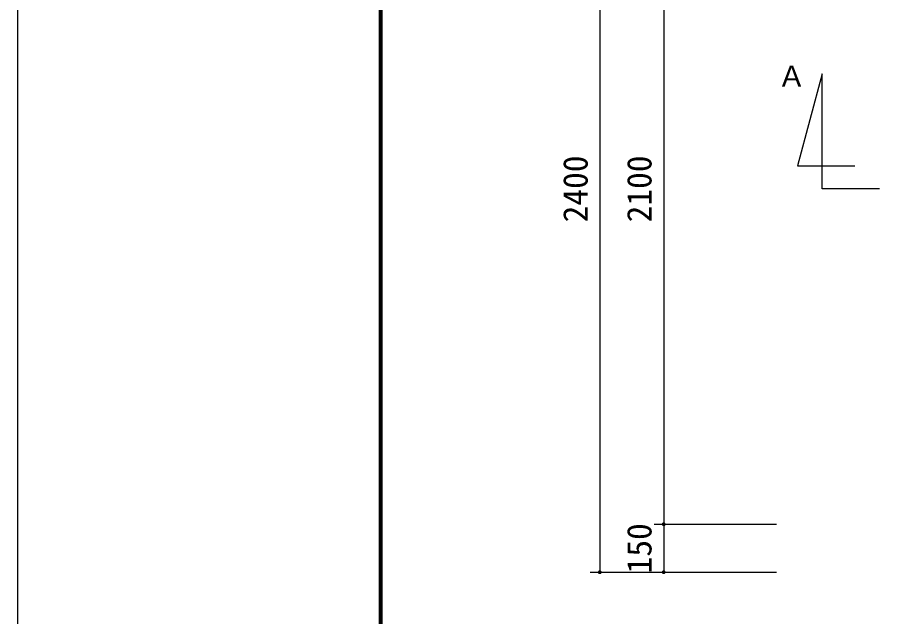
# Model space of a CAD drawing. Units: millimetres, scale not verified. Extents: x -8910 to 8910, y -6308 to 6308.
# Drawn here: x -8910 to -6140, y 2560 to 4434 of the extents above; entities that cross this region are included whole.
import ezdxf
from ezdxf.enums import TextEntityAlignment as Align

# ---------------------------------------------------------------- set-up
doc = ezdxf.new("R2010")
doc.units = ezdxf.units.MM
doc.header["$LTSCALE"] = 30
for name, color, linetype, lineweight in [('0-1_製作', 5, 'Continuous', 25), ('0-2_空気管', 3, 'Continuous', 25), ('1-0_図面枠', 7, 'Continuous', 25), ('1-1_Axis_waku', 7, 'Continuous', 25)]:
    doc.layers.add(name, color=color, linetype=linetype, lineweight=lineweight)
doc.styles.add('ＭＳ ゴシック', font='')
doc.styles.get('ＭＳ ゴシック').set_extended_font_data('MS Gothic')

msp = doc.modelspace()

# ---------------------------------------------------------------- linework, layer by layer
at = {"layer": '0-1_製作', "color": 2}
for p, q in [((-7087.32, 5097.99), (-7087.32, 2697.99)), ((-6887.32, 4947.99), (-6887.32, 2847.98)), ((-6917.32, 2847.98), (-6534.26, 2847.98)), ((-6887.32, 2847.98), (-6887.32, 2697.99)), ((-7117.32, 2697.99), (-6534.26, 2697.99)), ((-6917.32, 2697.99), (-6534.26, 2697.99))]:
    msp.add_line(p, q, dxfattribs=at)
at = {"layer": '0-1_製作'}
for points in [[(-6890.21, 2853.24), (-6887.32, 2847.98), (-6890.85, 2852.84)], [(-6889.53, 2853.56), (-6887.32, 2847.98), (-6890.21, 2853.24)], [(-6888.81, 2853.8), (-6887.32, 2847.98), (-6889.53, 2853.56)], [(-6888.07, 2853.94), (-6887.32, 2847.98), (-6888.81, 2853.8)], [(-6887.32, 2853.98), (-6887.32, 2847.98), (-6888.07, 2853.94)], [(-6886.94, 2853.97), (-6887.32, 2847.98), (-6887.32, 2853.98)], [(-6886.2, 2853.88), (-6887.32, 2847.98), (-6886.94, 2853.97)], [(-6885.47, 2853.69), (-6887.32, 2847.98), (-6886.2, 2853.88)], [(-6884.77, 2853.41), (-6887.32, 2847.98), (-6885.47, 2853.69)], [(-6884.77, 2853.41), (-6881.32, 2847.98), (-6887.32, 2847.98)], [(-6884.11, 2853.05), (-6881.32, 2847.98), (-6884.77, 2853.41)], [(-6883.5, 2852.61), (-6881.32, 2847.98), (-6884.11, 2853.05)], [(-6891.43, 2852.36), (-6893.32, 2847.98), (-6893.31, 2848.36)], [(-6891.43, 2852.36), (-6887.32, 2847.98), (-6893.32, 2847.98)], [(-6887.32, 2847.98), (-6893.27, 2847.23), (-6893.32, 2847.98)], [(-6891.43, 2852.36), (-6893.31, 2848.36), (-6891.94, 2851.81)], [(-6891.94, 2851.81), (-6893.31, 2848.36), (-6893.21, 2849.11)], [(-6887.32, 2847.98), (-6893.13, 2846.49), (-6893.27, 2847.23)], [(-6891.94, 2851.81), (-6893.21, 2849.11), (-6892.39, 2851.2)], [(-6892.39, 2851.2), (-6893.21, 2849.11), (-6893.03, 2849.84)], [(-6887.32, 2847.98), (-6892.9, 2845.78), (-6893.13, 2846.49)], [(-6892.39, 2851.2), (-6893.03, 2849.84), (-6892.75, 2850.54)], [(-6887.32, 2847.98), (-6892.58, 2845.09), (-6892.9, 2845.78)], [(-6887.32, 2847.98), (-6892.17, 2844.46), (-6892.58, 2845.09)], [(-6887.32, 2847.98), (-6891.69, 2843.88), (-6892.17, 2844.46)], [(-6887.32, 2847.98), (-6891.14, 2843.36), (-6891.69, 2843.88)], [(-6890.85, 2852.84), (-6887.32, 2847.98), (-6891.43, 2852.36)], [(-6887.32, 2847.98), (-6890.54, 2842.92), (-6891.14, 2843.36)], [(-6887.32, 2847.98), (-6889.88, 2842.56), (-6890.54, 2842.92)], [(-6887.32, 2847.98), (-6889.17, 2842.28), (-6889.88, 2842.56)], [(-6887.32, 2841.98), (-6889.17, 2842.28), (-6887.32, 2847.98)], [(-6887.32, 2841.98), (-6888.44, 2842.09), (-6889.17, 2842.28)], [(-6887.32, 2841.98), (-6887.7, 2842), (-6888.44, 2842.09)], [(-6881.32, 2847.98), (-6887.32, 2841.98), (-6887.32, 2847.98)], [(-6881.32, 2847.98), (-6886.57, 2842.03), (-6887.32, 2841.98)], [(-6881.32, 2847.98), (-6885.83, 2842.17), (-6886.57, 2842.03)], [(-6881.32, 2847.98), (-6885.11, 2842.41), (-6885.83, 2842.17)], [(-6881.32, 2847.98), (-6884.43, 2842.73), (-6885.11, 2842.41)], [(-6881.32, 2847.98), (-6883.79, 2843.13), (-6884.43, 2842.73)], [(-6881.32, 2847.98), (-6883.21, 2843.61), (-6883.79, 2843.13)], [(-6882.95, 2852.09), (-6881.32, 2847.98), (-6883.5, 2852.61)], [(-6881.32, 2847.98), (-6882.7, 2844.16), (-6883.21, 2843.61)], [(-6882.47, 2851.51), (-6881.32, 2847.98), (-6882.95, 2852.09)], [(-6881.33, 2847.61), (-6882.7, 2844.16), (-6881.32, 2847.98)], [(-6881.43, 2846.86), (-6882.7, 2844.16), (-6881.33, 2847.61)], [(-6881.43, 2846.86), (-6882.25, 2844.77), (-6882.7, 2844.16)], [(-6882.06, 2850.88), (-6881.32, 2847.98), (-6882.47, 2851.51)], [(-6881.61, 2846.13), (-6882.25, 2844.77), (-6881.43, 2846.86)], [(-6881.61, 2846.13), (-6881.89, 2845.43), (-6882.25, 2844.77)], [(-6881.74, 2850.19), (-6881.32, 2847.98), (-6882.06, 2850.88)], [(-6881.51, 2849.48), (-6881.32, 2847.98), (-6881.74, 2850.19)], [(-6881.37, 2848.74), (-6881.32, 2847.98), (-6881.51, 2849.48)], [(-7091.43, 2702.36), (-7093.32, 2697.99), (-7091.94, 2701.81)], [(-7091.43, 2702.36), (-7087.32, 2697.99), (-7093.32, 2697.99)], [(-7091.94, 2701.81), (-7093.32, 2697.99), (-7093.31, 2698.36)], [(-7087.32, 2697.99), (-7093.27, 2697.24), (-7093.32, 2697.99)], [(-7091.94, 2701.81), (-7093.31, 2698.36), (-7092.39, 2701.2)], [(-7092.39, 2701.2), (-7093.31, 2698.36), (-7093.21, 2699.11)], [(-7087.32, 2697.99), (-7093.13, 2696.5), (-7093.27, 2697.24)], [(-7092.39, 2701.2), (-7093.21, 2699.11), (-7092.75, 2700.54)], [(-7092.75, 2700.54), (-7093.21, 2699.11), (-7093.03, 2699.84)], [(-7087.32, 2697.99), (-7092.9, 2695.78), (-7093.13, 2696.5)], [(-7087.32, 2697.99), (-7092.58, 2695.1), (-7092.9, 2695.78)], [(-7087.32, 2697.99), (-7092.17, 2694.46), (-7092.58, 2695.1)], [(-7087.32, 2697.99), (-7091.69, 2693.88), (-7092.17, 2694.46)], [(-7087.32, 2697.99), (-7091.14, 2693.36), (-7091.69, 2693.88)], [(-7090.85, 2702.84), (-7087.32, 2697.99), (-7091.43, 2702.36)], [(-7087.32, 2697.99), (-7090.54, 2692.92), (-7091.14, 2693.36)], [(-7090.21, 2703.25), (-7087.32, 2697.99), (-7090.85, 2702.84)], [(-7087.32, 2697.99), (-7089.88, 2692.56), (-7090.54, 2692.92)], [(-7089.53, 2703.57), (-7087.32, 2697.99), (-7090.21, 2703.25)], [(-7087.32, 2697.99), (-7089.17, 2692.28), (-7089.88, 2692.56)], [(-7088.81, 2703.8), (-7087.32, 2697.99), (-7089.53, 2703.57)], [(-7087.32, 2691.99), (-7089.17, 2692.28), (-7087.32, 2697.99)], [(-7087.32, 2691.99), (-7088.44, 2692.09), (-7089.17, 2692.28)], [(-7088.07, 2703.94), (-7087.32, 2697.99), (-7088.81, 2703.8)], [(-7087.32, 2691.99), (-7087.7, 2692), (-7088.44, 2692.09)], [(-7087.32, 2703.99), (-7087.32, 2697.99), (-7088.07, 2703.94)], [(-7086.94, 2703.98), (-7087.32, 2697.99), (-7087.32, 2703.99)], [(-7086.2, 2703.88), (-7087.32, 2697.99), (-7086.94, 2703.98)], [(-7085.47, 2703.69), (-7087.32, 2697.99), (-7086.2, 2703.88)], [(-7084.77, 2703.42), (-7087.32, 2697.99), (-7085.47, 2703.69)], [(-7084.77, 2703.42), (-7081.32, 2697.99), (-7087.32, 2697.99)], [(-7081.32, 2697.99), (-7087.32, 2691.99), (-7087.32, 2697.99)], [(-7081.32, 2697.99), (-7086.57, 2692.04), (-7087.32, 2691.99)], [(-7081.32, 2697.99), (-7085.83, 2692.18), (-7086.57, 2692.04)], [(-7081.32, 2697.99), (-7085.11, 2692.41), (-7085.83, 2692.18)], [(-7081.32, 2697.99), (-7084.43, 2692.73), (-7085.11, 2692.41)], [(-7084.11, 2703.05), (-7081.32, 2697.99), (-7084.77, 2703.42)], [(-7081.32, 2697.99), (-7083.79, 2693.13), (-7084.43, 2692.73)], [(-7083.5, 2702.61), (-7081.32, 2697.99), (-7084.11, 2703.05)], [(-7081.32, 2697.99), (-7083.21, 2693.61), (-7083.79, 2693.13)], [(-7082.95, 2702.1), (-7081.32, 2697.99), (-7083.5, 2702.61)], [(-7081.32, 2697.99), (-7082.7, 2694.16), (-7083.21, 2693.61)], [(-7082.47, 2701.51), (-7081.32, 2697.99), (-7082.95, 2702.1)], [(-7081.33, 2697.61), (-7082.7, 2694.16), (-7081.32, 2697.99)], [(-7081.33, 2697.61), (-7082.25, 2694.77), (-7082.7, 2694.16)], [(-7082.06, 2700.88), (-7081.32, 2697.99), (-7082.47, 2701.51)], [(-7081.43, 2696.86), (-7082.25, 2694.77), (-7081.33, 2697.61)], [(-7081.43, 2696.86), (-7081.89, 2695.43), (-7082.25, 2694.77)], [(-7081.74, 2700.2), (-7081.32, 2697.99), (-7082.06, 2700.88)], [(-7081.61, 2696.13), (-7081.89, 2695.43), (-7081.43, 2696.86)], [(-7081.51, 2699.48), (-7081.32, 2697.99), (-7081.74, 2700.2)], [(-7081.37, 2698.74), (-7081.32, 2697.99), (-7081.51, 2699.48)], [(-6891.43, 2702.36), (-6893.32, 2697.99), (-6891.94, 2701.81)], [(-6891.43, 2702.36), (-6887.32, 2697.99), (-6893.32, 2697.99)], [(-6891.94, 2701.81), (-6893.32, 2697.99), (-6893.31, 2698.36)], [(-6887.32, 2697.99), (-6893.27, 2697.24), (-6893.32, 2697.99)], [(-6891.94, 2701.81), (-6893.31, 2698.36), (-6892.39, 2701.2)], [(-6892.39, 2701.2), (-6893.31, 2698.36), (-6893.21, 2699.11)], [(-6887.32, 2697.99), (-6893.13, 2696.5), (-6893.27, 2697.24)], [(-6892.39, 2701.2), (-6893.21, 2699.11), (-6892.75, 2700.54)], [(-6892.75, 2700.54), (-6893.21, 2699.11), (-6893.03, 2699.84)], [(-6887.32, 2697.99), (-6892.9, 2695.78), (-6893.13, 2696.5)], [(-6887.32, 2697.99), (-6892.58, 2695.1), (-6892.9, 2695.78)], [(-6887.32, 2697.99), (-6892.17, 2694.46), (-6892.58, 2695.1)], [(-6887.32, 2697.99), (-6891.69, 2693.88), (-6892.17, 2694.46)], [(-6887.32, 2697.99), (-6891.14, 2693.36), (-6891.69, 2693.88)], [(-6890.85, 2702.84), (-6887.32, 2697.99), (-6891.43, 2702.36)], [(-6887.32, 2697.99), (-6890.54, 2692.92), (-6891.14, 2693.36)], [(-6890.21, 2703.25), (-6887.32, 2697.99), (-6890.85, 2702.84)], [(-6887.32, 2697.99), (-6889.88, 2692.56), (-6890.54, 2692.92)], [(-6889.53, 2703.57), (-6887.32, 2697.99), (-6890.21, 2703.25)], [(-6887.32, 2697.99), (-6889.17, 2692.28), (-6889.88, 2692.56)], [(-6888.81, 2703.8), (-6887.32, 2697.99), (-6889.53, 2703.57)], [(-6887.32, 2691.99), (-6889.17, 2692.28), (-6887.32, 2697.99)], [(-6887.32, 2691.99), (-6888.44, 2692.09), (-6889.17, 2692.28)], [(-6888.07, 2703.94), (-6887.32, 2697.99), (-6888.81, 2703.8)], [(-6887.32, 2691.99), (-6887.7, 2692), (-6888.44, 2692.09)], [(-6887.32, 2703.99), (-6887.32, 2697.99), (-6888.07, 2703.94)], [(-6886.94, 2703.98), (-6887.32, 2697.99), (-6887.32, 2703.99)], [(-6886.2, 2703.88), (-6887.32, 2697.99), (-6886.94, 2703.98)], [(-6885.47, 2703.69), (-6887.32, 2697.99), (-6886.2, 2703.88)], [(-6884.77, 2703.42), (-6887.32, 2697.99), (-6885.47, 2703.69)], [(-6884.77, 2703.42), (-6881.32, 2697.99), (-6887.32, 2697.99)], [(-6881.32, 2697.99), (-6887.32, 2691.99), (-6887.32, 2697.99)], [(-6881.32, 2697.99), (-6886.57, 2692.04), (-6887.32, 2691.99)], [(-6881.32, 2697.99), (-6885.83, 2692.18), (-6886.57, 2692.04)], [(-6881.32, 2697.99), (-6885.11, 2692.41), (-6885.83, 2692.18)], [(-6881.32, 2697.99), (-6884.43, 2692.73), (-6885.11, 2692.41)], [(-6884.11, 2703.05), (-6881.32, 2697.99), (-6884.77, 2703.42)], [(-6881.32, 2697.99), (-6883.79, 2693.13), (-6884.43, 2692.73)], [(-6883.5, 2702.61), (-6881.32, 2697.99), (-6884.11, 2703.05)], [(-6881.32, 2697.99), (-6883.21, 2693.61), (-6883.79, 2693.13)], [(-6882.95, 2702.1), (-6881.32, 2697.99), (-6883.5, 2702.61)], [(-6881.32, 2697.99), (-6882.7, 2694.16), (-6883.21, 2693.61)], [(-6882.47, 2701.51), (-6881.32, 2697.99), (-6882.95, 2702.1)], [(-6881.33, 2697.61), (-6882.7, 2694.16), (-6881.32, 2697.99)], [(-6881.33, 2697.61), (-6882.25, 2694.77), (-6882.7, 2694.16)], [(-6882.06, 2700.88), (-6881.32, 2697.99), (-6882.47, 2701.51)], [(-6881.43, 2696.86), (-6882.25, 2694.77), (-6881.33, 2697.61)], [(-6881.43, 2696.86), (-6881.89, 2695.43), (-6882.25, 2694.77)], [(-6881.74, 2700.2), (-6881.32, 2697.99), (-6882.06, 2700.88)], [(-6881.61, 2696.13), (-6881.89, 2695.43), (-6881.43, 2696.86)], [(-6881.51, 2699.48), (-6881.32, 2697.99), (-6881.74, 2700.2)], [(-6881.37, 2698.74), (-6881.32, 2697.99), (-6881.51, 2699.48)]]:
    msp.add_solid(points, dxfattribs=at)
at = {"layer": '0-2_空気管'}
msp.add_lwpolyline([(-6211.26, 3898.12), (-6391.26, 3898.12), (-6391.26, 4258.12), (-6468.43, 3970.12), (-6288.43, 3970.12)], dxfattribs=at)
at = {"layer": '1-0_図面枠'}
msp.add_lwpolyline([(-8910, -6307.5), (-8910, 6307.5), (8910, 6307.5), (8910, -6307.5)], close=True, dxfattribs=at)
at = {"layer": '1-1_Axis_waku'}
for p, q in [((-7778.4, 5769.9), (-7778.4, -5814.9)), ((-7777.8, 5769.3), (-7777.8, -5814.3)), ((-7777.2, 5768.7), (-7777.2, -5813.7)), ((-7776.6, 5768.1), (-7776.6, -5813.1)), ((-7776, 5767.5), (-7776, -5812.5)), ((-7775.4, 5766.9), (-7775.4, -5811.9)), ((-7774.8, 5766.3), (-7774.8, -5811.3)), ((-7774.2, 5765.7), (-7774.2, -5810.7)), ((-7773.6, 5765.1), (-7773.6, -5810.1)), ((-7773, 5764.5), (-7773, -5809.5)), ((-7772.4, 5763.9), (-7772.4, -5808.9)), ((-7771.8, 5763.3), (-7771.8, -5808.3)), ((-7771.2, 5762.7), (-7771.2, -5807.7)), ((-7770.6, 5762.1), (-7770.6, -5807.1)), ((-7770, 5761.5), (-7770, -5806.5))]:
    msp.add_line(p, q, dxfattribs=at)

# ---------------------------------------------------------------- texts
at = {"layer": '0-1_製作', "color": 4, "style": 'ＭＳ ゴシック'}
for s, p in [('2400', (-7102.32, 3792.99)), ('2100', (-6902.32, 3792.99)), ('150', (-6902.32, 2694.24))]:
    msp.add_text(s, height=76.98, rotation=90, dxfattribs=at).set_placement(p, align=Align.BOTTOM_LEFT)
at = {"layer": '0-2_空気管', "color": 4, "style": 'ＭＳ ゴシック'}
msp.add_text('Ａ', height=65.98, dxfattribs=at).set_placement((-6531.59, 4197.67), align=Align.BOTTOM_LEFT)

doc.saveas('drawing.dxf')
